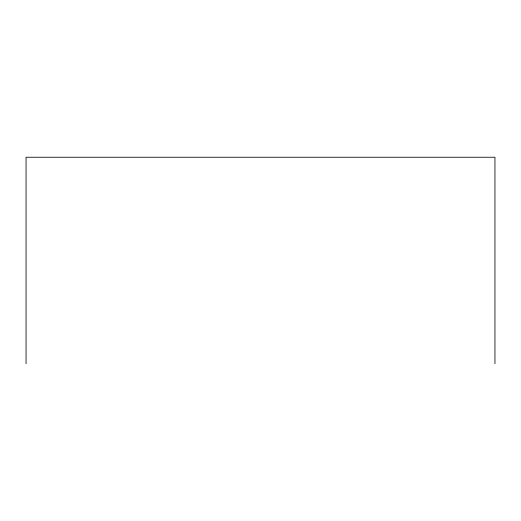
<?xml version="1.0" encoding="UTF-8"?>
<svg xmlns="http://www.w3.org/2000/svg" width="521" height="521" viewBox="0 0 521 521"><rect width="100%" height="100%" fill="white"/><g stroke="black" fill="none" stroke-linecap="round" stroke-linejoin="round"><path stroke-width="0.78" d="M494.95 363.756L494.95 157.244L26.05 157.244L26.05 363.756"/></g></svg>
